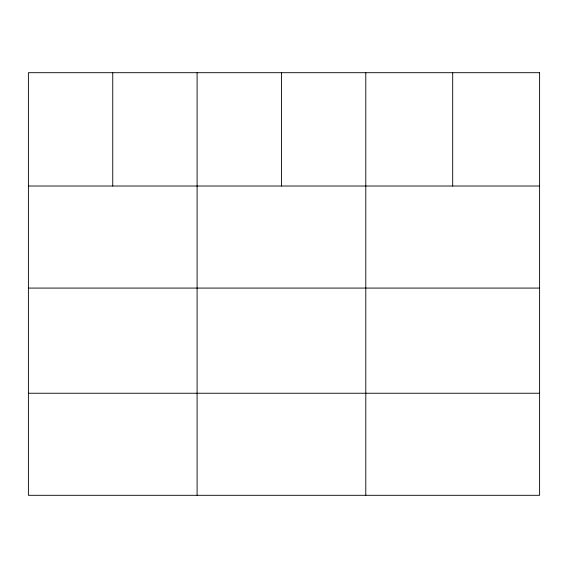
<?xml version="1.0" encoding="UTF-8"?>
<svg xmlns="http://www.w3.org/2000/svg" width="568" height="568" viewBox="0 0 568 568"><rect width="100%" height="100%" fill="white"/><g stroke="black" fill="none" stroke-linecap="round" stroke-linejoin="round"><path stroke-width="0.85" d="M28.4 186.02L539.6 186.02M28.4 288.082L539.6 288.082M28.4 393.241L539.6 393.241M452.696 72.697L452.696 186.02M365.792 72.697L365.792 495.303M281.444 72.697L281.444 186.02M197.096 72.697L197.096 495.303M112.748 72.697L112.748 186.02M539.6 72.697L28.4 72.697L28.4 495.303L539.6 495.303L539.6 72.697"/></g></svg>
